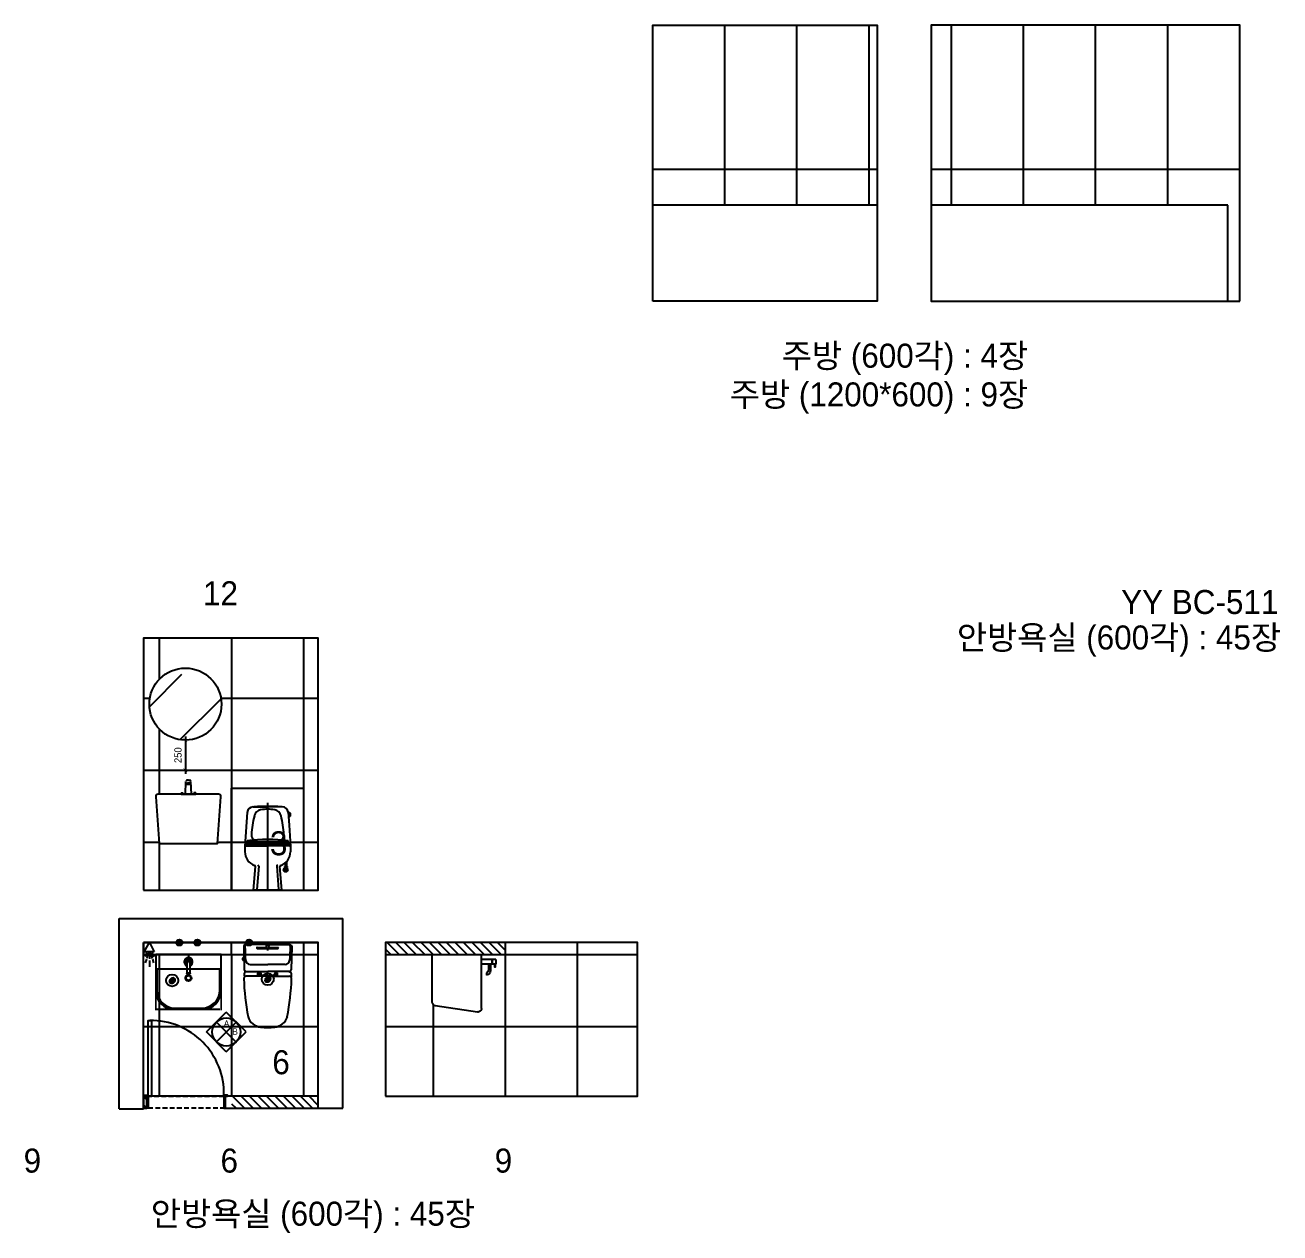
# Model space of a CAD drawing. Header units: inches. Extents: x 4374 to 164780, y 597 to 50243.
# Drawn here: x 126002 to 136447, y 22057 to 32117 of the extents above; entities that cross this region are included whole.
import ezdxf
from ezdxf.enums import TextEntityAlignment as Align

# ---------------------------------------------------------------- set-up
doc = ezdxf.new("R2010")
doc.units = ezdxf.units.IN
doc.header["$LTSCALE"] = 50
doc.header["$MEASUREMENT"] = 0
doc.header["$PDSIZE"] = 700.071425
for name, pattern in [('DH-HID2', [1.2, 0.8, -0.4]), ('DOT', [0.25, 0, -0.25]), ('HIDDEN', [0.375, 0.25, -0.125])]:
    doc.linetypes.add(name, pattern=pattern)
for name, color, linetype in [('02-WAL', 2, 'Continuous'), ('03-TEXT', 3, 'Continuous'), ('03-WAL NEW', 3, 'Continuous'), ('06-FUR', 6, 'Continuous'), ('07-DIM', 5, 'Continuous'), ('07-DIM WAL', 5, 'Continuous'), ('08-HAT', 8, 'Continuous'), ('3.기호.계단선', 30, 'Continuous'), ('7', 7, 'Continuous'), ('_LIBR', 4, 'Continuous'), ('BATH', 4, 'Continuous'), ('CO-BATH', 6, 'Continuous'), ('CO-DOOR', 8, 'Continuous'), ('fin', 5, 'Continuous'), ('FU', 4, 'Continuous'), ('HA', 7, 'Continuous'), ('HL', 6, 'HIDDEN'), ('I-ACCESSOR', 6, 'Continuous'), ('Layer 1', 7, 'Continuous'), ('TOILET-1', 6, 'Continuous'), ('TT1', 7, 'Continuous'), ('도면층2', 2, 'Continuous'), ('욕실설비', 3, 'Continuous')]:
    doc.layers.add(name, color=color, linetype=linetype)
doc.styles.add('HY 울릉도 L', font='')
doc.styles.add('코레일둥고', font='Korail_Round_Gothic_Medium.ttf')
doc.styles.get('HY 울릉도 L').set_extended_font_data('HY울릉도L')
doc.dimstyles.new('30', dxfattribs={"dimscale": 30, "dimtxt": 2, "dimasz": 1, "dimexe": 1, "dimexo": 1, "dimgap": 1, "dimtad": 1, "dimdec": 0, "dimrnd": 0.05, "dimdsep": 46, "dimlunit": 6, "dimtxsty": 'HY 울릉도 L', "dimblk": 'ARCHTICK', "dimcen": 2.5, "dimdle": 1, "dimclrd": 133, "dimclre": 133, "dimclrt": 30, "dimadec": 0, "dimazin": 0, "dimtfac": 1, "dimtdec": 0, "dimtix": 1, "dimtmove": 2, "dimatfit": 3, "dimldrblk": 'ARCHTICK', "dimfxl": 0, "dimlwd": -1, "dimlwe": -1, "dimarcsym": 0})

# ---------------------------------------------------------------- blocks, each defined once
blk = doc.blocks.new('400X150')
for p, q in [((-25, 435), (-20, 542)), ((-19, 522), (-20, 535)), ((0, 552), (-10, 552)), ((0, 552), (10, 552)), ((19, 522), (20, 535)), ((25, 435), (20, 542)), ((-61, 445), (-61, 435)), ((-61, 445), (-46, 445)), ((-61, 435), (61, 435)), ((-46, 445), (-46, 435)), ((61, 445), (46, 445)), ((46, 445), (46, 435)), ((61, 445), (61, 435))]:
    blk.add_line(p, q)
blk.add_lwpolyline([(-242, 25), (242, 25), (271, 414, 0.435772), (251, 435), (-251, 435, 0.435772), (-271, 414)], format="xyb", close=True)
for centre, start, end in [((-10, 542), 90, 177.0379), ((10, 542), 2.9621, 90)]:
    blk.add_arc(centre, 9.71, start, end)
at = {"extrusion": (0, 0, -1)}
blk.add_ellipse((0, 522), major_axis=(19.4, 0), ratio=0.240825, dxfattribs=at)
blk.add_open_spline([(18, 522), (18, 522), (18, 522), (18, 522), (18, 522), (18, 522), (18, 522), (17, 521), (17, 521), (16, 521), (15, 520), (12, 520), (10, 519), (5, 519), (3, 519), (-2, 519), (-5, 519), (-10, 519), (-12, 520), (-15, 520), (-16, 521), (-17, 521), (-17, 521), (-18, 522), (-18, 522), (-18, 522), (-18, 522), (-18, 522), (-18, 522), (-18, 522), (-18, 522), (-18, 523), (-18, 523), (-18, 523), (-18, 523), (-17, 523), (-17, 524), (-16, 524), (-15, 524), (-12, 525), (-10, 525), (-6, 526), (-3, 526), (2, 526), (5, 526), (9, 526), (12, 525), (14, 525), (15, 524), (17, 524), (17, 523), (18, 523), (18, 523), (18, 523), (18, 523), (18, 522), (18, 522), (18, 522)], degree=3, knots=[0, 0, 0, 0, 0.11103, 0.11103, 0.222059, 0.222059, 0.333089, 0.333089, 0.541062, 0.541062, 0.749036, 0.749036, 1.153203, 1.153203, 1.557371, 1.557371, 1.961539, 1.961539, 2.365706, 2.365706, 2.612717, 2.612717, 2.799233, 2.799233, 2.93761, 2.93761, 3.044097, 3.044097, 3.150583, 3.150583, 3.25707, 3.25707, 3.363556, 3.363556, 3.470042, 3.470042, 3.677004, 3.677004, 3.883966, 3.883966, 4.28421, 4.28421, 4.684454, 4.684454, 5.084698, 5.084698, 5.484942, 5.484942, 5.74274, 5.74274, 5.931194, 5.931194, 6.072178, 6.072178, 6.179938, 6.179938, 6.283185, 6.283185, 6.283185, 6.283185])
blk = doc.blocks.new('A$C1B8B0607')
at = {"layer": 'HA', "color": 6, "linetype": 'Continuous', "ltscale": 25}
for p, q in [((290, 649), (269, 364)), ((339, 694), (460, 694)), ((581, 694), (460, 694)), ((635, 649), (630, 649)), ((630, 649), (638, 542)), ((635, 649), (640, 649)), ((640, 649), (642, 647)), ((642, 647), (642, 612)), ((642, 645), (645, 645)), ((645, 645), (646, 643)), ((646, 643), (646, 616)), ((635, 610), (633, 608)), ((635, 610), (640, 610)), ((638, 542), (651, 364)), ((642, 612), (640, 610)), ((642, 615), (645, 615)), ((645, 615), (646, 616)), ((269, 364), (270, 346)), ((270, 362), (270, 321)), ((412, 380), (271, 380)), ((412, 391), (276, 391)), ((278, 370), (460, 370)), ((278, 370), (460, 370)), ((637, 402), (283, 402)), ((307, 380), (307, 370)), ((319, 380), (319, 370)), ((344, 402), (344, 391)), ((356, 402), (356, 391)), ((376, 380), (376, 370)), ((387, 380), (387, 370)), ((508, 391), (412, 391)), ((412, 380), (508, 380)), ((642, 370), (460, 370)), ((642, 370), (460, 370)), ((644, 391), (508, 391)), ((649, 380), (508, 380)), ((533, 380), (533, 370)), ((544, 380), (544, 370)), ((564, 402), (564, 391)), ((576, 402), (576, 391)), ((601, 380), (601, 370)), ((613, 380), (613, 370)), ((651, 364), (650, 346)), ((650, 362), (650, 321)), ((605, 227), (605, 198)), ((616, 237), (616, 198)), ((343, 0), (358, 197)), ((385, 200), (370, 6)), ((535, 200), (550, 6)), ((577, 0), (562, 197)), ((623, 198), (599, 198)), ((599, 198), (599, 190)), ((623, 190), (599, 190)), ((605, 190), (605, 187)), ((606, 190), (606, 198)), ((615, 190), (615, 198)), ((616, 190), (616, 187)), ((623, 198), (623, 190)), ((577, 0), (343, 0))]:
    blk.add_line(p, q, dxfattribs=at)
at = {"layer": 'HA', "color": 8, "linetype": 'Continuous', "ltscale": 25}
blk.add_line((460, 0), (460, 728), dxfattribs=at)
at = {"layer": 'HA', "color": 6, "linetype": 'Continuous', "ltscale": 25}
for radius in [17.6, 7.81]:
    blk.add_circle((610, 170), radius, dxfattribs=at)
for centre, radius, start, end in [((339, 645), 48.9, 90, 175.8771), ((347, 691), 3.92, 94.4856, 119.9222), ((462, -771), 1470, 90.0609, 94.4856), ((415, 602), 68.6, 101.5389, 164.8158), ((460, 381), 294, 90, 101.5413), ((460, 381), 294, 90.0054, 101.5389), ((458, -771), 1470, 89.9408, 90.0592), ((462, -771), 1470, 89.9408, 90.0592), ((458, -771), 1470, 85.5144, 89.9391), ((460, 381), 294, 78.4627, 90), ((460, 381), 294, 78.4611, 89.9946), ((505, 602), 68.6, 15.1842, 78.4611), ((573, 691), 3.92, 60.0778, 85.5144), ((581, 645), 49.3, 5.0549, 90), ((1011, 440), 686, 164.8158, 178.0859), ((-91, 440), 686, 1.9141, 15.1842), ((459, -741), 1164, 81.542, 98.3393), ((374, 461), 49, 178.0859, 242.0862), ((546, 461), 49, 298.9728, 1.9141), ((278, 362), 7.97, 90, 180.4279), ((390, 321), 120, 179.9996, 251.2064), ((362, 344), 98.3, 151.2667, 158.0974), ((362, 344), 98.3, 137.1317, 143.3151), ((530, 321), 120, 288.7936, 0.0004), ((558, 344), 98.3, 36.6849, 42.5888), ((642, 362), 7.94, 359.1442, 90), ((558, 344), 98.3, 21.9025, 28.7333), ((375, 202), 10, 349.7755, 62.8711), ((545, 202), 10, 117.1289, 190.2245), ((348, 198), 10, 355.6201, 71.2064), ((572, 198), 10, 108.7936, 184.38), ((599, 164), 4.74, 117.4414, 302.5649), ((589, 182), 16, 297.4414, 2.5649), ((610, 146), 16, 57.4414, 122.5649), ((610, 183), 4.74, 357.4414, 182.5649), ((631, 182), 16, 177.4414, 242.5649), ((621, 164), 4.74, 237.4414, 62.5649)]:
    blk.add_arc(centre, radius, start, end, dxfattribs=at)
blk = doc.blocks.new('_ArchTick')
at = {"color": 0, "linetype": 'ByBlock', "const_width": 0.15}
blk.add_lwpolyline([(-0.5, -0.5), (0.5, 0.5)], dxfattribs=at)
blk = doc.blocks.new('*D448')
at = {"layer": '07-DIM', "color": 133}
for p, q in [((127336, 26191), (127336, 25881)), ((127366, 26161), (127366, 26161)), ((127366, 25911), (127366, 25911))]:
    blk.add_line(p, q, dxfattribs=at)
at = {"layer": 'Defpoints', "color": 0}
for p in [(127336, 26161), (127336, 25911), (127336, 25911)]:
    blk.add_point(p, dxfattribs=at)
at = {"layer": '07-DIM', "color": 133, "xscale": 30, "yscale": 30, "zscale": 30}
for p, rotation in [((127336, 26161), 90), ((127336, 25911), 270)]:
    blk.add_blockref('_ArchTick', p, dxfattribs=dict(at, rotation=rotation))
at = {"layer": '07-DIM', "color": 30, "insert": (127275, 26036), "char_height": 60, "attachment_point": 5, "rotation": 90, "style": 'HY 울릉도 L'}
blk.add_mtext('250', dxfattribs=at)
blk = doc.blocks.new('A$C581A38BE')
at = {"layer": 'I-ACCESSOR'}
for p, q in [((378, 973), (378, 972)), ((403, 975), (380, 975)), ((403, 970), (380, 970)), ((443, 979), (403, 979)), ((403, 979), (403, 949)), ((443, 949), (403, 949)), ((443, 946), (403, 946)), ((403, 946), (403, 859)), ((405, 949), (405, 946)), ((441, 949), (441, 946)), ((443, 979), (443, 949)), ((443, 946), (443, 859)), ((35, 860), (483, 860)), ((331, 902), (313, 902)), ((403, 936), (352, 936)), ((403, 918), (356, 918)), ((483, 450), (483, 860)), ((5, 826), (56, 476)), ((86, 450), (483, 450))]:
    blk.add_line(p, q, dxfattribs=at)
for centre, radius, start, end in [((380, 973), 2, 90, 180), ((380, 972), 2, 180, 270), ((35, 830), 30, 90, 188.3257), ((352, 896), 40, 90, 172.0249), ((356, 891), 27, 90, 157), ((86, 480), 30, 188.3257, 270)]:
    blk.add_arc(centre, radius, start, end, dxfattribs=at)
blk = doc.blocks.new('A$C4B2D31F0')
at = {"layer": 'fin', "color": 4}
for p, q in [((185, 691), (20, 691)), ((37, 692), (25, 692)), ((37, 692), (50, 692)), ((201, 691), (366, 691)), ((48, 524), (193, 524)), ((338, 524), (193, 524)), ((13, 466), (193, 466)), ((193, 427), (14, 427)), ((373, 466), (193, 466)), ((193, 427), (372, 427))]:
    blk.add_line(p, q, dxfattribs=at)
for points in [[(20, 691), (8, 691, 0.421209), (-7, 676), (-2, 481, 0.001659)], [(366, 691), (378, 691, -0.421209), (393, 676), (388, 481, -0.001659)], [(13, 466, 0.371724), (-2, 451, 0.003515), (-1, 420, 0.320541)], [(373, 466, -0.371724), (388, 451, -0.003515), (387, 420, -0.320541)]]:
    blk.add_lwpolyline(points, format="xyb", dxfattribs=at)
for centre, radius, start, end in [((20, 675), 16, 90, 179.3116), ((1004, 663), 1000, 179.3116, 185.9437), ((25, 707), 15, 180, 270), ((50, 707), 15, 270, 0), ((366, 675), 16, 0.6884, 90), ((-618, 663), 1000, 354.0563, 0.6884), ((49, 564), 40, 185.9437, 267.5129), ((336, 564), 40, 272.4871, 354.0563), ((14, 407), 20, 90, 182.3333), ((13, 481), 15, 181.3651, 270), ((372, 407), 20, 357.6667, 90), ((373, 481), 15, 270, 358.6349), ((2198, 496), 2206, 182.3333, 190.6081), ((-1812, 496), 2206, 349.3919, 357.6667), ((149, 129), 126, 198.2964, 263.4241), ((193, 406), 406, 261.6993, 270), ((193, 406), 406, 270, 278.3007), ((237, 129), 126, 276.5759, 341.7036)]:
    blk.add_arc(centre, radius, start, end, dxfattribs=at)
at = {"layer": 'HL', "linetype": 'Continuous'}
for p, q in [((106, 666), (184, 666)), ((106, 659), (185, 659)), ((169, 697), (169, 707)), ((169, 697), (217, 697)), ((186, 693), (181, 697)), ((182, 686), (186, 693)), ((187, 651), (182, 686)), ((182, 686), (204, 686)), ((186, 693), (200, 693)), ((187, 651), (199, 651)), ((199, 651), (204, 686)), ((200, 693), (205, 697)), ((204, 686), (200, 693)), ((200, 659), (279, 659)), ((201, 666), (279, 666)), ((217, 697), (217, 707)), ((-16, 577), (-16, 565)), ((-12, 581), (-5, 581)), ((-12, 561), (-4, 561)), ((193, 434), (147, 434)), ((193, 434), (239, 434))]:
    blk.add_line(p, q, dxfattribs=at)
for points in [[(110, 427), (110, 451, -0.414214), (114, 455), (131, 455, -0.414214), (135, 451), (135, 435), (135, 427)], [(135, 435), (145, 435, -0.414214), (147, 433), (147, 427)], [(251, 435), (241, 435, 0.414214), (239, 433), (239, 427)], [(276, 427), (276, 451, 0.414214), (272, 455), (255, 455, 0.414214), (251, 451), (251, 435), (251, 427)]]:
    blk.add_lwpolyline(points, format="xyb", dxfattribs=at)
for centre in [(123, 441), (263, 441)]:
    blk.add_circle(centre, 8, dxfattribs=at)
for centre, radius, start, end in [((106, 663), 3.5, 90, 270), ((279, 663), 3.5, 270, 90), ((-12, 577), 4, 90, 180), ((-12, 565), 4, 180, 270)]:
    blk.add_arc(centre, radius, start, end, dxfattribs=at)
blk = doc.blocks.new('AC-8')
at = {"layer": 'BATH'}
for p, q in [((-51, 54), (0, 143)), ((0, 143), (45, 54)), ((45, 54), (-51, 54)), ((-25, 47), (-46, 12)), ((-14, 47), (-28, -8)), ((-2, 49), (-2, -11)), ((10, 47), (25, -8)), ((22, 47), (43, 12)), ((-31, -16), (-41, -49)), ((-2, -27), (-2, -89)), ((28, -16), (38, -49))]:
    blk.add_line(p, q, dxfattribs=at)
blk = doc.blocks.new('A$C1AC25B95')
at = {"layer": '욕실설비', "color": 8}
for p, q in [((28, 72), (28, 75)), ((53, 74), (53, 75))]:
    blk.add_line(p, q, dxfattribs=at)
at = {"layer": 'TOILET-1', "linetype": 'Continuous', "xscale": 0.873786407766195, "yscale": 0.873786407766195, "zscale": 0.873786407766195, "rotation": 180}
blk.add_blockref('AC-8', (40, 125), dxfattribs=at)
blk = doc.blocks.new('샤워PL')
at = {"layer": 'BATH', "rotation": 90}
blk.add_blockref('A$C1AC25B95', (202, -41), dxfattribs=at)
blk = doc.blocks.new('B-003')
blk.add_line((0, 0), (0, -65))
at = {"layer": 'CO-BATH'}
for p, q in [((272, 0), (-272, 0)), ((272, -305), (272, 0)), ((-272, 0), (-272, -305)), ((-122, -455), (122, -455))]:
    blk.add_line(p, q, dxfattribs=at)
at = {"layer": 'CO-BATH', "color": 8}
for p, q in [((-13, -60), (-13, -151)), ((12, -60), (12, -151)), ((-262, -120), (-262, -295)), ((262, -120), (-262, -120)), ((-15, -156), (-15, -161)), ((-15, -161), (14, -161)), ((-14, -151), (-14, -156)), ((13, -151), (13, -156)), ((14, -156), (14, -161)), ((262, -295), (262, -120)), ((-112, -445), (112, -445))]:
    blk.add_line(p, q, dxfattribs=at)
at = {"layer": 'CO-BATH', "color": 251}
for p, q in [((-15, -156), (14, -156)), ((-14, -151), (13, -151))]:
    blk.add_line(p, q, dxfattribs=at)
at = {"layer": 'CO-BATH', "color": 8, "linetype": 'DOT'}
blk.add_lwpolyline([(-272, -455), (272, -455), (272, 0), (-272, 0)], close=True, dxfattribs=at)
at = {"layer": 'CO-BATH', "color": 8}
blk.add_circle((0, -195), 25, dxfattribs=at)
at = {"layer": 'CO-BATH', "color": 251}
blk.add_circle((0, -195), 20, dxfattribs=at)
at = {"layer": 'CO-BATH', "color": 8}
for centre, radius, start, end in [((0, -60), 35, 290.9248, 249.0751), ((0, -60), 12.5, 360, 180), ((-112, -295), 150, 180, 270), ((112, -295), 150, 270, 0)]:
    blk.add_arc(centre, radius, start, end, dxfattribs=at)
at = {"layer": 'CO-BATH', "color": 251}
for radius, start, end in [(30, 294.6243, 245.3757), (25, 300, 240), (18, 313.9829, 226.017)]:
    blk.add_arc((0, -60), radius, start, end, dxfattribs=at)
at = {"layer": 'CO-BATH'}
for centre, start, end in [((-122, -305), 180, 270), ((122, -305), 270, 0)]:
    blk.add_arc(centre, 150, start, end, dxfattribs=at)

msp = doc.modelspace()

# ---------------------------------------------------------------- hatches: boundary and pattern name
h = msp.add_hatch()
h.set_pattern_fill('ANSI31', color=10, angle=-90)
h.set_pattern_definition([(315, (119124.13196, -7064.61773), (0.08838834765, 0.08838834765), [])])
edge = h.paths.add_edge_path()
edge.add_arc((127286.3, 24474.8), 25, -90, 270)
h = msp.add_hatch()
h.set_pattern_fill('ANSI31', color=10, angle=-90)
h.set_pattern_definition([(315, (119274.13196, -7064.61773), (0.08838834765, 0.08838834765), [])])
edge = h.paths.add_edge_path()
edge.add_arc((127436.3, 24474.8), 25, -90, 270)
h = msp.add_hatch()
h.set_pattern_fill('ANSI31', color=10, angle=-90)
h.set_pattern_definition([(315, (119704.13196, -7064.61773), (0.08838834765, 0.08838834765), [])])
edge = h.paths.add_edge_path()
edge.add_arc((127866.3, 24474.8), 25, -90, 270)
h = msp.add_hatch()
h.set_pattern_fill('ANSI31', color=10, angle=-90)
h.set_pattern_definition([(315, (119064.13196, -7379.61773), (0.08838834765, 0.08838834765), [])])
edge = h.paths.add_edge_path()
edge.add_arc((127226.3, 24159.8), 25, -90, 270)
h = msp.add_hatch()
h.set_pattern_fill('ANSI31', color=10, angle=-90)
h.set_pattern_definition([(315, (119859.13196, -7369.61773), (0.08838834765, 0.08838834765), [])])
edge = h.paths.add_edge_path()
edge.add_arc((128021.3, 24169.8), 25, -90, 270)
at = {"layer": '03-WAL NEW'}
h = msp.add_hatch(dxfattribs=at)
h.set_pattern_fill('_USER', color=8, scale=1200, pattern_type=0)
h.set_pattern_definition([(0, (131227, 32116.7), (0, 1200), [])])
h.paths.add_polyline_path([(133095, 32116.7), (131227, 32116.7), (131227, 30616.7), (133095, 30616.7)])
h = msp.add_hatch(dxfattribs=at)
h.set_pattern_fill('_USER', color=8, scale=600, angle=90, pattern_type=0)
h.set_pattern_definition([(90, (131227, 32116.66), (-600, 4e-14), [])])
h.paths.add_polyline_path([(133095, 32116.7), (131227, 32116.7), (131227, 30616.7), (133095, 30616.7)])
h = msp.add_hatch(dxfattribs=at)
h.set_pattern_fill('_USER', color=8, scale=600, angle=90, pattern_type=0)
h.set_pattern_definition([(90, (136113.2, 32116.66), (-600, 4e-14), [])])
h.paths.add_polyline_path([(133543.2, 32116.7), (133543.2, 30616.7), (136013.2, 30616.7), (136013.2, 29816.7), (136113.2, 29816.7), (136113.2, 32116.7)])
h = msp.add_hatch(dxfattribs=at)
h.set_pattern_fill('_USER', color=8, scale=1200, angle=180, pattern_type=0)
h.set_pattern_definition([(180, (136113.2, 32116.7), (-1e-13, -1200), [])])
h.paths.add_polyline_path([(133543.2, 32116.7), (133543.2, 30616.7), (136013.2, 30616.7), (136013.2, 29816.7), (136113.2, 29816.7), (136113.2, 32116.7)])
h = msp.add_hatch(dxfattribs=at)
h.set_pattern_fill('ANSI33', color=8, scale=3000)
h.set_pattern_definition([(45, (101850.54, 8148.24), (-530.33, 530.33), []), (45, (102380.9, 8148.24), (-530.33, 530.33), [375, -187.5])])
h.paths.add_polyline_path([(127636.3, 26461.1, 1), (127036.3, 26461.1, 1)])
h = msp.add_hatch(dxfattribs=at)
h.set_pattern_fill('_USER', color=8, scale=600, double=1, pattern_type=0)
h.set_pattern_definition([(0, (130000.7, 24374.76), (0, 600), []), (90, (130000.7, 24374.76), (-600, 4e-14), [])])
h.paths.add_polyline_path([(131100.7, 24474.8), (130000.7, 24474.8), (130000.7, 24374.8), (129800.7, 24374.8), (129800.7, 24335.1), (129887.2, 24335.1), (129890.2, 24333.1), (129887.2, 24333.1), (129887.2, 24295.1), (129877.2, 24295.1), (129877.2, 24244.1, -0.3740083), (129842.8, 24204.4), (129842.8, 24222.6, 0.3009658), (129859.2, 24247.5), (129859.2, 24295.1), (129800.7, 24295.1), (129800.7, 23926.5, -0.4574434), (129766.4, 23896.8), (129416.4, 23948, -0.372266), (129390.7, 23977.7), (129390.7, 24374.8), (129000.7, 24374.8), (129000.7, 23194.8), (131100.7, 23194.8)])
h.paths.add_polyline_path([(129910.7, 24270.1), (129910.7, 24295.1), (129915.7, 24295.1), (129915.7, 24270.1)], flags=16)
h = msp.add_hatch(dxfattribs=at)
h.set_pattern_fill('_USER', color=8, scale=50, angle=315, pattern_type=0)
h.set_pattern_definition([(315, (86371.43, 9914.353), (35.35534, 35.35534), [])])
h.paths.add_polyline_path([(130000.7, 24474.8), (129000.7, 24474.8), (129000.7, 24374.8), (130000.7, 24374.8)])
h = msp.add_hatch(dxfattribs=at)
h.set_pattern_fill('_USER', color=8, scale=50, angle=-45, pattern_type=0)
h.set_pattern_definition([(315, (114899.675, 8341.296), (35.35534, 35.35534), [])])
h.paths.add_polyline_path([(126986.3, 23194.8), (126986.3, 23094.8), (127016.3, 23094.8), (127016.3, 23194.8)])
h = msp.add_hatch(dxfattribs=at)
h.set_pattern_fill('_USER', color=8, scale=50, angle=-45, pattern_type=0)
h.set_pattern_definition([(315, (114934.675, 8341.296), (35.35534, 35.35534), [])])
h.paths.add_polyline_path([(128441.3, 23194.8), (127721.3, 23194.8), (127721.3, 23094.8), (128441.3, 23094.8)])
at = {"layer": '08-HAT'}
h = msp.add_hatch(dxfattribs=at)
h.set_pattern_fill('_USER', color=256, scale=600, angle=270, double=1, pattern_type=0)
h.set_pattern_definition([(270, (127721.33, 25911.14), (600, -1e-13), []), (0, (127721.33, 25911.14), (0, 600), [])])
h.paths.add_polyline_path([(128441.3, 27011.1), (126986.3, 27011.1), (126986.3, 25911.1), (128441.3, 25911.1)])
edge = h.paths.add_edge_path(flags=16)
edge.add_arc((127336.3, 26461.1), 300, 0, 360)
h.paths.add_polyline_path([(128441.3, 25911.1), (126986.3, 25911.1), (126986.3, 24911.1), (127721.3, 24911.1), (127721.3, 25761.1), (128321.3, 25761.1), (128321.3, 24911.1), (128441.3, 24911.1)])
edge = h.paths.add_edge_path(flags=16)
edge.add_arc((127612.3, 25691.1), 20, -4.18492, 90, ccw=False)
edge.add_line((127632.3, 25689.7), (127603.8, 25301.1))
edge.add_line((127603.8, 25301.1), (127118.8, 25301.1))
edge.add_line((127118.8, 25301.1), (127090.4, 25689.7))
edge.add_arc((127110.3, 25691.1), 20, 90, 184.18492, ccw=False)
edge.add_line((127110.3, 25711.1), (127300.7, 25711.1))
edge.add_line((127300.7, 25711.1), (127300.7, 25720.9))
edge.add_line((127300.7, 25720.9), (127315.2, 25720.9))
edge.add_line((127315.2, 25720.9), (127315.2, 25711.1))
edge.add_line((127315.2, 25711.1), (127335.9, 25711.1))
edge.add_line((127335.9, 25711.1), (127341.4, 25818.4))
edge.add_arc((127351.1, 25817.9), 9.71, 90.00032, 177.03792, ccw=False)
edge.add_line((127351.1, 25827.6), (127361.3, 25827.6))
edge.add_line((127361.3, 25827.6), (127371.5, 25827.6))
edge.add_arc((127371.5, 25817.9), 9.71, 2.96208, 90.00032, ccw=False)
edge.add_line((127381.2, 25818.4), (127386.8, 25711.1))
edge.add_line((127386.8, 25711.1), (127407.4, 25711.1))
edge.add_line((127407.4, 25711.1), (127407.4, 25720.9))
edge.add_line((127407.4, 25720.9), (127422, 25720.9))
edge.add_line((127422, 25720.9), (127422, 25711.1))
edge.add_line((127422, 25711.1), (127612.3, 25711.1))
edge = h.paths.add_edge_path(flags=0)
edge.add_ellipse((127361.3, 25798.5), major_axis=(19.4, 0), ratio=0.2408253, start_angle=0, end_angle=360, ccw=False)
edge.add_line((127342, 25797), (127341.8, 25799.9))
edge.add_ellipse((127361.3, 25798.5), major_axis=(19.4, 0), ratio=0.2408253, start_angle=0, end_angle=360, ccw=False)
edge.add_spline(control_points=[(127379.8, 25798.5), (127379.8, 25798.5), (127379.8, 25798.5), (127379.7, 25798.4), (127379.7, 25798.3), (127379.5, 25798), (127379.3, 25797.9), (127378.8, 25797.5), (127378.3, 25797.3), (127377, 25796.8), (127376.2, 25796.5), (127373.6, 25795.8), (127371.5, 25795.5), (127366.7, 25795), (127364.2, 25794.8), (127359, 25794.8), (127356.4, 25794.9), (127351.6, 25795.4), (127349.5, 25795.8), (127346.6, 25796.5), (127345.7, 25796.8), (127344.4, 25797.3), (127343.9, 25797.5), (127343.3, 25797.9), (127343.2, 25798.1), (127343, 25798.3), (127342.9, 25798.4), (127342.9, 25798.5), (127342.9, 25798.5), (127342.9, 25798.6), (127342.9, 25798.6), (127342.9, 25798.7), (127343, 25798.8), (127343.2, 25799), (127343.3, 25799.1), (127343.9, 25799.5), (127344.4, 25799.8), (127345.6, 25800.3), (127346.4, 25800.5), (127349, 25801.2), (127351.1, 25801.6), (127355.7, 25802.1), (127358.2, 25802.2), (127363.4, 25802.2), (127365.9, 25802.1), (127370.7, 25801.7), (127372.9, 25801.3), (127375.8, 25800.7), (127376.8, 25800.3), (127378.2, 25799.8), (127378.7, 25799.6), (127379.3, 25799.2), (127379.5, 25799), (127379.7, 25798.8), (127379.7, 25798.7), (127379.8, 25798.6), (127379.8, 25798.5), (127379.8, 25798.5)], knot_values=[0, 0, 0, 0, 0.1110295, 0.1110295, 0.2220591, 0.2220591, 0.3330886, 0.3330886, 0.5410622, 0.5410622, 0.7490358, 0.7490358, 1.1532034, 1.1532034, 1.557371, 1.557371, 1.9615386, 1.9615386, 2.3657061, 2.3657061, 2.6127169, 2.6127169, 2.7992326, 2.7992326, 2.9376102, 2.9376102, 3.0440966, 3.0440966, 3.1505831, 3.1505831, 3.2570695, 3.2570695, 3.363556, 3.363556, 3.4700424, 3.4700424, 3.6770041, 3.6770041, 3.8839657, 3.8839657, 4.2842099, 4.2842099, 4.684454, 4.684454, 5.0846981, 5.0846981, 5.4849422, 5.4849422, 5.7427404, 5.7427404, 5.931194, 5.931194, 6.0721783, 6.0721783, 6.179938, 6.179938, 6.2831853, 6.2831853, 6.2831853, 6.2831853], degree=3, periodic=0)
edge.add_line((127380.8, 25799.3), (127380.6, 25797))
h.paths.add_polyline_path([(128321.3, 25761.1), (127721.3, 25761.1), (127721.3, 24911.1), (128321.3, 24911.1)], flags=17)
edge = h.paths.add_edge_path(flags=16)
edge.add_arc((127900.3, 25556.5), 48.9, 87.40293, 175.75063, ccw=False)
edge.add_line((127902.5, 25605.4), (127906.4, 25605.4))
edge.add_arc((127908.2, 25601.9), 3.92, 94.4856, 118.10923, ccw=False)
edge.add_arc((128022.9, 24140.4), 1470, 90.0609, 94.4856, ccw=False)
edge.add_arc((128019.8, 24140.4), 1470, 85.5144, 89.9391, ccw=False)
edge.add_arc((128134.4, 25601.9), 3.92, 61.89077, 85.51499, ccw=False)
edge.add_line((128136.3, 25605.4), (128142.4, 25605.1))
edge.add_arc((128142.4, 25555.8), 49.3, 5.17424, 90, ccw=False)
edge.add_line((128191.5, 25560.2), (128196.3, 25560.2))
edge.add_line((128196.3, 25560.2), (128203.1, 25560.2))
edge.add_line((128203.1, 25560.2), (128203.1, 25555.8))
edge.add_line((128203.1, 25555.8), (128207.7, 25555.8))
edge.add_line((128207.7, 25555.8), (128207.5, 25525.7))
edge.add_line((128207.5, 25525.7), (128202.9, 25525.7))
edge.add_line((128202.9, 25525.7), (128202.8, 25521.6))
edge.add_line((128202.8, 25521.6), (128196, 25521.6))
edge.add_line((128196, 25521.6), (128194.3, 25519.4))
edge.add_line((128194.3, 25519.4), (128199.2, 25452.9))
edge.add_line((128199.2, 25452.9), (128211.2, 25273.9))
edge.add_arc((128203.3, 25273.3), 7.94, 4.24938, 97.0594)
edge.add_line((128202.4, 25281.1), (128021.3, 25281.1))
edge.add_line((128021.3, 25281.1), (127838.6, 25281.1))
edge.add_arc((127839.3, 25273.2), 7.97, 94.97171, 183.5039)
edge.add_line((127831.4, 25272.7), (127831.3, 25257.1))
edge.add_line((127831.3, 25257.1), (127831.3, 25257.2))
edge.add_line((127831.3, 25257.2), (127830.2, 25275.1))
edge.add_line((127830.2, 25275.1), (127851.5, 25560.1))
edge = h.paths.add_edge_path(flags=0)
edge.add_arc((127976.3, 25512.6), 68.6, 101.53891, 164.81517, ccw=False)
edge.add_arc((128021.4, 25291.8), 294, 90.00542, 101.53891, ccw=False)
edge.add_arc((128021.3, 25291.8), 294, 78.46109, 89.99458, ccw=False)
edge.add_arc((128066.4, 25512.6), 68.6, 15.19612, 78.48621, ccw=False)
edge.add_arc((127470.5, 25351.1), 686, 1.90432, 15.17471, ccw=False)
edge.add_arc((128107.2, 25372.2), 49, -62.49836, 1.91417, ccw=False)
edge.add_arc((128020.3, 24169.9), 1164.1, 81.54201, 84.60155, ccw=False)
edge.add_arc((128119.1, 25254.7), 98.3, 36.6849, 42.58882, ccw=False)
edge.add_line((128198, 25313.5), (128137.4, 25313.5))
edge.add_line((128137.4, 25313.5), (128137.4, 25302))
edge.add_line((128137.4, 25302), (128205.3, 25302))
edge.add_arc((128119.1, 25254.7), 98.3, 21.90253, 28.73336, ccw=False)
edge.add_line((128210.4, 25291.4), (128174, 25291.4))
edge.add_line((128174, 25291.4), (128174, 25281.1))
edge.add_line((128174, 25281.1), (128021.3, 25281.1))
edge.add_line((128021.3, 25281.1), (127868.7, 25281.1))
edge.add_line((127868.7, 25281.1), (127868.7, 25291.4))
edge.add_line((127868.7, 25291.4), (127832.3, 25291.4))
edge.add_arc((127923.5, 25254.7), 98.3, 151.26664, 158.09747, ccw=False)
edge.add_line((127837.3, 25302), (127905.3, 25302))
edge.add_line((127905.3, 25302), (127905.3, 25313.5))
edge.add_line((127905.3, 25313.5), (127844.7, 25313.5))
edge.add_arc((127923.5, 25254.7), 98.3, 137.13174, 143.3151, ccw=False)
edge.add_arc((128020.3, 24169.9), 1164.1, 95.31201, 98.33928, ccw=False)
edge.add_arc((127935.4, 25372.2), 49, 178.10168, 242.12235, ccw=False)
edge.add_arc((128572.1, 25350.8), 686, 164.80566, 178.07605, ccw=False)
edge = h.paths.add_edge_path(flags=16)
edge.add_arc((128171.3, 25094), 4.74, 90.00917, 182.59004, ccw=False)
edge.add_arc((128171.3, 25081.1), 17.6, 90.00477, 180)
edge.add_arc((128171.3, 25081.1), 17.6, 180, 209.99326)
edge.add_arc((128160.2, 25074.7), 4.74, 117.42422, 209.96636, ccw=False)
edge.add_arc((128150.6, 25093.1), 16, 297.44645, 362.55748)
edge = h.paths.add_edge_path(flags=16)
edge.add_line((128177.5, 25148.4), (128177.5, 25109))
edge.add_line((128177.5, 25109), (128184.4, 25109))
edge.add_line((128184.4, 25109), (128184.4, 25101.5))
edge.add_line((128184.4, 25101.5), (128160, 25101.5))
edge.add_line((128160, 25101.5), (128160, 25109))
edge.add_line((128160, 25109), (128166.7, 25109))
edge.add_line((128166.7, 25109), (128166.7, 25138.6))
edge.add_arc((128091.3, 25232), 120, 308.92978, 315.86752)
edge = h.paths.add_edge_path(flags=16)
edge.add_arc((128192, 25093.1), 16, 210.00315, 242.56493)
edge.add_arc((128182.5, 25074.7), 4.74, -122.57878, 62.56493, ccw=False)
edge.add_arc((128171.2, 25057.3), 16, 56.6773, 89.35689)
edge.add_arc((128171.3, 25081.1), 7.81, 180, 270.00315, ccw=False)
edge.add_arc((128171.3, 25081.4), 7.81, 28.43695, 181.79242, ccw=False)
h.paths.add_polyline_path([(127331.8, 25944.7), (127331.8, 26127.6), (127289.3, 26127.6), (127289.3, 25944.7)], flags=16)
h = msp.add_hatch(dxfattribs=at)
h.set_pattern_fill('_USER', color=256, scale=600, angle=-90, double=1, pattern_type=0)
h.set_pattern_definition([(270, (127721.33, 24377.26), (600, -1e-13), []), (0, (127721.33, 24377.26), (0, 600), [])])
h.paths.add_polyline_path([(128441.3, 23194.8), (128441.3, 24374.8), (126986.3, 24374.8), (126986.3, 23194.8)])

# ---------------------------------------------------------------- linework, layer by layer
msp.add_circle((127336.3, 26461.1), 300)
at = {"color": 10}
for centre, radius in [((127286.3, 24474.8), 25), ((127436.3, 24474.8), 25), ((127866.3, 24474.8), 25), ((127226.3, 24159.8), 50), ((128021.3, 24169.8), 50)]:
    msp.add_circle(centre, radius, dxfattribs=at)
at = {"layer": '02-WAL'}
for points in [[(126986.3, 24911.1), (128441.3, 24911.1), (128441.3, 27011.1), (126986.3, 27011.1)], [(129000.7, 23194.8), (131100.7, 23194.8), (131100.7, 24474.8), (129000.7, 24474.8)]]:
    msp.add_lwpolyline(points, close=True, dxfattribs=at)
at = {"layer": '03-WAL NEW'}
for p, q in [((126986.3, 25911.1), (128441.3, 25911.1)), ((127721.3, 24911.1), (127721.3, 25761.1)), ((127721.3, 25761.1), (128321.3, 25761.1)), ((128321.3, 24911.1), (128321.3, 25761.1)), ((127721.3, 24374.8), (127721.3, 24474.8)), ((128321.3, 24374.8), (128321.3, 24474.8))]:
    msp.add_line(p, q, dxfattribs=at)
msp.add_lwpolyline([(126986.3, 24474.8), (126986.3, 24374.8), (128441.3, 24374.8), (128441.3, 24474.8)], close=True, dxfattribs=at)
for points in [[(129000.7, 24374.8), (130000.7, 24374.8), (130000.7, 24474.8), (129000.7, 24474.8), (129000.7, 24374.8)], [(126986.3, 23194.8), (126986.3, 23094.8), (127016.3, 23094.8), (127016.3, 23194.8), (126986.3, 23194.8)], [(128441.3, 23194.8), (127666.3, 23194.8), (127666.3, 23094.8), (128441.3, 23094.8), (128441.3, 23194.8)]]:
    msp.add_lwpolyline(points, dxfattribs=at)
at = {"layer": '3.기호.계단선'}
for p, q in [((133095, 30616.7), (131227, 30616.7)), ((136013.2, 30616.7), (133543.2, 30616.7)), ((136013.2, 29816.7), (136013.2, 30616.7))]:
    msp.add_line(p, q, dxfattribs=at)
msp.add_lwpolyline([(131227, 29816.7), (131227, 32116.7), (133095, 32116.7), (133095, 29816.7), (131227, 29816.7)], dxfattribs=at)
msp.add_lwpolyline([(136113.2, 29816.7), (136113.2, 32116.7), (133543.2, 32116.7), (133543.2, 29816.7)], close=True, dxfattribs=at)
at = {"layer": '_LIBR', "linetype": 'Continuous'}
for points in [[(127025.3, 23194.8), (127025.3, 23826.8), (127055.3, 23826.8), (127055.3, 23194.8), (127025.3, 23194.8)], [(127025.3, 23194.8), (126995.3, 23194.8), (126995.3, 23203.8), (127025.3, 23203.8), (127025.3, 23194.8)], [(127657.3, 23194.8), (127687.3, 23194.8), (127687.3, 23203.8), (127657.3, 23203.8), (127657.3, 23194.8)]]:
    msp.add_lwpolyline(points, dxfattribs=at)
for points in [[(127016.3, 23194.8), (127025.3, 23194.8), (127025.3, 23094.8), (127016.3, 23094.8)], [(127666.3, 23194.8), (127657.3, 23194.8), (127657.3, 23094.8), (127666.3, 23094.8)]]:
    msp.add_lwpolyline(points, close=True, dxfattribs=at)
msp.add_arc((127047.8, 23217.2), 609.6, 358.74065, 90.70488, dxfattribs=at)
at = {"layer": 'CO-DOOR', "color": 251, "linetype": 'DH-HID2'}
msp.add_lwpolyline([(127666.3, 23094.8), (127016.3, 23094.8), (127016.3, 23194.8), (127666.3, 23194.8)], close=True, dxfattribs=at)
at = {"layer": 'Layer 1'}
msp.add_line((128441.3, 23194.8), (126986.3, 23194.8), dxfattribs=at)
at = {"layer": 'TT1'}
for p, q in [((127511.6, 23730.5), (127677, 23896)), ((127842.5, 23730.5), (127677, 23896)), ((127677, 23565.1), (127511.6, 23730.5)), ((127594.3, 23813.2), (127757.1, 23647.4)), ((127759.8, 23813.2), (127594.3, 23647.8)), ((127677, 23565.1), (127842.5, 23730.5))]:
    msp.add_line(p, q, dxfattribs=at)
msp.add_circle((127677, 23730.5), 117, dxfattribs=at)
at = {"layer": '도면층2'}
for p, q in [((126786.3, 23089.8), (126786.3, 24674.8)), ((126786.3, 24674.8), (128646.3, 24674.8)), ((128646.3, 23094.8), (128646.3, 24674.8)), ((126986.3, 23089.8), (126986.3, 24474.8)), ((126986.3, 24474.8), (128441.3, 24474.8)), ((128441.3, 23094.8), (128441.3, 24474.8)), ((126786.3, 23089.8), (126986.3, 23089.8)), ((128441.3, 23094.8), (128646.3, 23094.8))]:
    msp.add_line(p, q, dxfattribs=at)

# ---------------------------------------------------------------- block references
for name, p in [('A$C1B8B0607', (127561.3, 24911.1)), ('A$C4B2D31F0', (127828.4, 23767.6))]:
    msp.add_blockref(name, p)
at = {"layer": '06-FUR'}
msp.add_blockref('400X150', (127361.3, 25276.1), dxfattribs=at)
at = {"layer": '07-DIM WAL'}
msp.add_blockref('B-003', (127361.3, 24374.8), dxfattribs=at)
at = {"layer": '7', "color": 8, "rotation": 89.99999999999993}
msp.add_blockref('샤워PL', (127037.4, 24272.7), dxfattribs=at)
at = {"layer": 'FU', "xscale": -1, "rotation": 270}
msp.add_blockref('A$C581A38BE', (128940.7, 23891.8), dxfattribs=at)

# ---------------------------------------------------------------- texts
at = {"layer": '03-TEXT', "style": '코레일둥고'}
for s, p in [('주방 (600각) : 4장', (134351.9, 29263.2)), ('주방 (1200*600) : 9장', (134351.9, 28940.7)), ('12', (127774.1, 27284.4)), ('안방욕실 (600각) : 45장', (136457, 26916.3)), ('3', (128185.4, 25202.2)), ('6', (128205.3, 23378.6)), ('9', (126135.2, 22559.4)), ('6', (127774.1, 22559.4)), ('9', (130056.6, 22559.4)), ('안방욕실 (600각) : 45장', (129747, 22117.3))]:
    msp.add_text(s, height=200, dxfattribs=at).set_placement(p, align=Align.RIGHT)
at = {"layer": '03-TEXT', "color": 10, "style": '코레일둥고'}
msp.add_text('YY BC-511', height=200, dxfattribs=at).set_placement((136434.8, 27211.8), align=Align.RIGHT)
at = {"layer": 'TT1', "style": '코레일둥고'}
for s, p in [('A', (127679, 23800.3)), ('B', (127749.7, 23734.3))]:
    msp.add_text(s, height=54, dxfattribs=at).set_placement(p, align=Align.MIDDLE)

# ---------------------------------------------------------------- dimensions: what is measured, and where the dimension line sits
at = {"layer": '07-DIM'}
dim = msp.add_linear_dim(base=(127336.3, 25911.1), p1=(127336.3, 26161.1), p2=(127336.3, 25911.1), angle=90, dimstyle='30', override={"dimfxl": 1.25}, dxfattribs=at)
dim.commit()
dim.dimension.update_dxf_attribs({"geometry": '*D448', "text_midpoint": (127275, 26036.1)})

doc.saveas('drawing.dxf')
